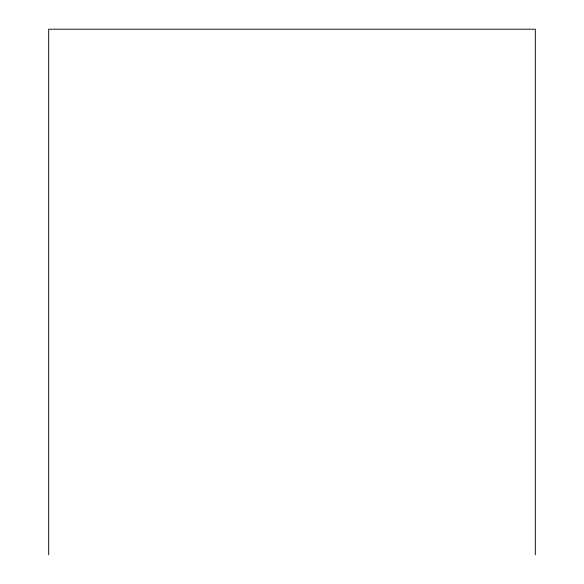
<?xml version="1.0" encoding="UTF-8"?>
<svg xmlns="http://www.w3.org/2000/svg" width="584" height="584" viewBox="0 0 584 584"><rect width="100%" height="100%" fill="white"/><g stroke="black" fill="none" stroke-linecap="round" stroke-linejoin="round"><path stroke-width="0.88" d="M535.331 554.8L535.331 29.2L48.669 29.2L48.669 554.8"/></g></svg>
